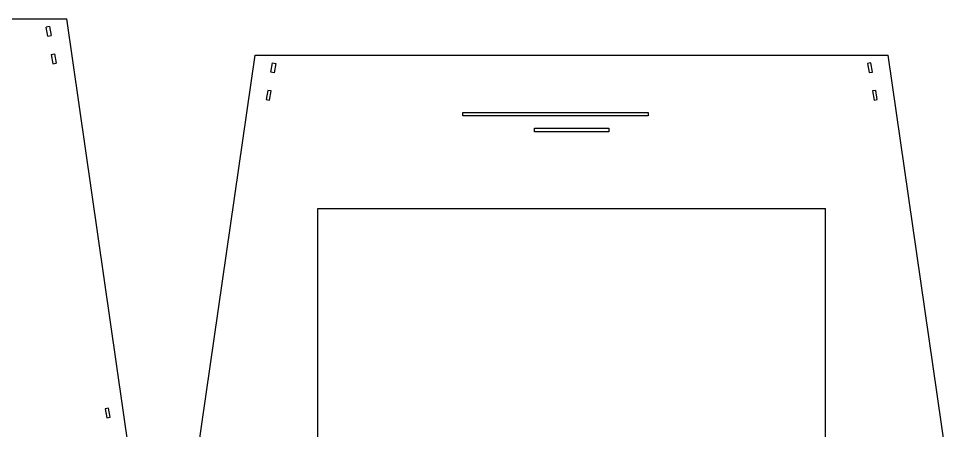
# Model space of a CAD drawing. Extents: x -1378 to 1378, y -734 to 734.
# Drawn here: x 170 to 765, y 472 to 734 of the extents above; entities that cross this region are included whole.
import ezdxf

# ---------------------------------------------------------------- set-up
doc = ezdxf.new("R2010")
doc.units = 0
doc.header["$MEASUREMENT"] = 0
doc.layers.get('0').update_dxf_attribs({"linetype": 'CONTINUOUS'})

msp = doc.modelspace()

# ---------------------------------------------------------------- linework, layer by layer
for p, q in [((-203.69, 734.03), (200.3, 734.03)), ((240.62, 455.08), (200.3, 734.03)), ((189.32, 729.05), (187.18, 728.67)), ((188.22, 722.84), (187.18, 728.67)), ((189.32, 729.05), (190.33, 723.21)), ((188.22, 722.84), (190.33, 723.21)), ((190.29, 711.16), (192.4, 711.54)), ((190.29, 711.16), (191.32, 705.32)), ((192.4, 711.54), (193.43, 705.7)), ((280.16, 431.86), (320.48, 710.81)), ((320.48, 710.81), (724.47, 710.81)), ((764.79, 431.86), (724.47, 710.81)), ((191.32, 705.32), (193.43, 705.7)), ((330.59, 699.97), (331.62, 705.81)), ((331.62, 705.81), (333.74, 705.43)), ((333.74, 705.43), (332.7, 699.6)), ((713.42, 705.82), (711.3, 705.44)), ((711.3, 705.44), (712.34, 699.61)), ((714.45, 699.98), (713.42, 705.82)), ((332.7, 699.6), (330.59, 699.97)), ((712.34, 699.61), (714.45, 699.98)), ((328.52, 688.3), (327.49, 682.46)), ((330.63, 687.92), (328.52, 688.3)), ((329.6, 682.08), (330.63, 687.92)), ((716.52, 688.31), (714.41, 687.93)), ((714.41, 687.93), (715.44, 682.09)), ((717.55, 682.47), (716.52, 688.31)), ((327.49, 682.46), (329.6, 682.08)), ((715.44, 682.09), (717.55, 682.47)), ((452.98, 672), (452.98, 674.13)), ((452.98, 674.13), (571.31, 674.13)), ((571.31, 674.13), (571.31, 672)), ((571.31, 672), (452.98, 672)), ((498.83, 661.93), (498.83, 664.15)), ((498.83, 664.15), (546.12, 664.15)), ((546.12, 661.93), (498.83, 661.93)), ((546.12, 664.15), (546.12, 661.93)), ((360.43, 613.04), (684.57, 613.04)), ((360.43, 431.86), (360.43, 613.04)), ((684.57, 431.86), (684.57, 613.04)), ((226.99, 485.73), (224.88, 485.36)), ((224.88, 485.36), (225.91, 479.52)), ((228.03, 479.9), (226.99, 485.73)), ((225.91, 479.52), (228.03, 479.9))]:
    msp.add_line(p, q)

doc.saveas('drawing.dxf')
